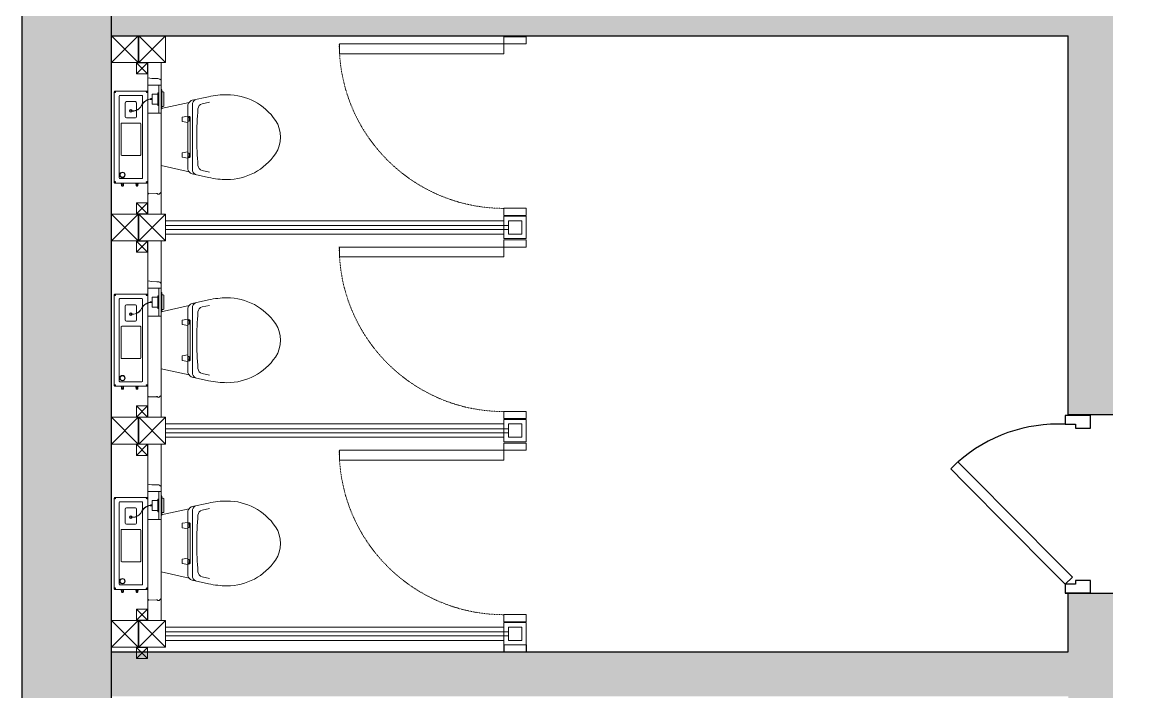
# Model space of a CAD drawing. Header units: millimetres. Extents: x 1 to 862718, y -200795 to 126771.
# Drawn here: x 600832 to 605796, y -98905 to -95906 of the extents above; entities that cross this region are included whole.
import ezdxf

# ---------------------------------------------------------------- set-up
doc = ezdxf.new("R2010")
doc.units = ezdxf.units.MM
doc.header["$MEASUREMENT"] = 0
doc.linetypes.add('21-200$0$HiddenS', pattern=[1.25, 0.5, -0.75])
doc.layers.add('JA_Building Outline', color=7, linetype='Continuous', lineweight=5)

# ---------------------------------------------------------------- blocks, each defined once
blk = doc.blocks.new('door')
for p, q in [((156873.5, 58160.6), (156946.5, 58233)), ((156946.5, 58233), (156982.7, 58196.5)), ((156982.7, 58196.5), (156909.7, 58124.1)), ((156873.5, 58160.6), (156435.4, 57725.9)), ((156471.7, 57689.4), (156909.7, 58124.1)), ((156435.4, 57725.9), (156362.4, 57653.4)), ((156398.7, 57616.9), (156471.7, 57689.4)), ((156317.4, 57524.9), (156317.4, 57653.4)), ((156317.4, 57653.4), (156317.4, 57524.9)), ((156362.4, 57653.4), (156398.7, 57616.9)), ((157217.4, 57524.9), (157217.4, 57653.4)), ((157217.4, 57524.9), (157217.4, 57653.4))]:
    blk.add_line(p, q)
for points in [[(156362.4, 57653.4), (156317.4, 57653.4), (156317.4, 57524.9), (156381.7, 57524.9), (156381.7, 57589.2), (156381.7, 57602), (156362.4, 57602)], [(157172.4, 57653.4), (157172.4, 57602), (157153.1, 57602), (157153.1, 57589.2), (157153.1, 57524.9), (157217.4, 57524.9), (157217.4, 57653.4)]]:
    blk.add_lwpolyline(points, close=True)
blk.add_arc((156410.5, 57690.3), 762.8, 357.2313, 41.4937)

msp = doc.modelspace()

# ---------------------------------------------------------------- hatches: boundary and pattern name
at = {"true_color": 0x636466}
h = msp.add_hatch(color=251, dxfattribs=at)
h.dxf.hatch_style = 1
h.paths.add_polyline_path([(659632, -89478.6), (640395, -89481.3), (640395, -89881.3), (659232, -89878.6), (659232, -101885.5), (657723.5, -101885.5), (657723.5, -102285.5), (659632, -102285.5)])
h.paths.add_polyline_path([(659232, -93885.5), (647972.5, -93885.5), (647972.5, -94285.5), (659232, -94285.5)], flags=17)
h.paths.add_polyline_path([(653432, -89879.5), (653232, -89879.5), (653232, -92749.5), (653432, -92749.5)], flags=17)
h.paths.add_polyline_path([(653232, -92172), (652883.5, -92172), (652883.5, -92572), (653232, -92572)], flags=17)
h.paths.add_polyline_path([(653432, -93549.5), (653232, -93549.5), (653232, -93885.5), (653432, -93885.5)], flags=17)
h.paths.add_polyline_path([(602863.5, -89485.5), (600832, -89485.5), (600832, -102285.5), (605350.6, -102285.5), (613810.3, -110745.2), (617578.4, -107531.3), (617294.6, -107247.6), (613831.9, -110201.1), (605716.3, -102085.5), (609529, -102085.5), (609706.2, -102262.8), (609847.7, -102121.3), (609611.8, -101885.5), (605516.3, -101885.5), (605516.3, -101885.5), (601232, -101885.5), (601232, -89885.5), (602863.5, -89885.5)])
h.paths.add_polyline_path([(613419.4, -105693.1), (610484.1, -102757.7), (610342.6, -102899.2), (615889.5, -108446), (616042.2, -108315.8)], flags=17)
h.paths.add_polyline_path([(617309.4, -102364.9), (617167.5, -102223.1), (615888.2, -103317.9), (616029.9, -103459.6)], flags=17)
h.paths.add_polyline_path([(614670.1, -104623), (614528.6, -104481.6), (613278.1, -105551.8), (613419.4, -105693.1)], flags=17)
h.paths.add_polyline_path([(617795.7, -102285.5), (620051, -102285.5), (620051, -101885.5), (617395.7, -101885.5), (613232, -97721.8), (613232, -94285.5), (623347.4, -94285.5), (623347.4, -93885.5), (613232, -93885.5), (613232, -93775.5), (612832, -93775.5), (612832, -97887.5), (619937.7, -104993.2), (618656.4, -106086.1), (618940.1, -106369.8), (620526.7, -105016.5)])
h.paths.add_polyline_path([(646172.5, -93885.5), (645189, -93885.5), (629455.6, -93885.5), (625147.4, -93885.5), (625147.4, -94285.5), (646172.5, -94285.5)])
h.paths.add_polyline_path([(645432, -94285.5), (645232, -94285.5), (645232, -101885.5), (645432, -101885.5)], flags=17)
h.paths.add_polyline_path([(646940.5, -89880.4), (646740.5, -89880.4), (646740.5, -92172), (646940.5, -92172)], flags=16)
h.paths.add_polyline_path([(637433.6, -89881.7), (637233.6, -89881.8), (637233.6, -92572), (637433.6, -92572)])
h.paths.add_polyline_path([(637971, -92172), (637433.6, -92172), (637433.6, -92572), (637971, -92572)])
h.paths.add_polyline_path([(646923.5, -101885.5), (643851, -101885.5), (643851, -102285.5), (646923.5, -102285.5)], flags=0)
h.paths.add_polyline_path([(605716.3, -95504.5), (605516.3, -95504.5), (605516.3, -95767), (601232, -95767), (601232, -95967), (605516.3, -95967), (605516.3, -97663.5), (605716.3, -97663.5)], flags=17)
h.paths.add_polyline_path([(605716.3, -98463.5), (605516.3, -98463.5), (605516.3, -98726), (601232, -98726), (601232, -98926), (605516.3, -98926), (605516.3, -100823), (605716.3, -100823)], flags=17)
h.paths.add_polyline_path([(605716.3, -93008), (605516.3, -93008), (605516.3, -94704.5), (605716.3, -94704.5)], flags=17)
h.paths.add_polyline_path([(608829, -92808), (601232, -92808), (601232, -93008), (605516.3, -93008), (605716.3, -93008), (608829, -93008)], flags=17)
h.paths.add_polyline_path([(610344.5, -89885.5), (610144.5, -89885.5), (610144.5, -92808), (609729, -92808), (609729, -93008), (610344.5, -93008)], flags=17)
h.paths.add_polyline_path([(605716.3, -101623), (605516.3, -101623), (605516.3, -101885.5), (605716.3, -101885.5)], flags=17)
h.paths.add_polyline_path([(619882.6, -91489.1), (617220.9, -91489.1), (616793.5, -91489.1), (616793.6, -91888.5), (619882.6, -91888)], flags=17)
h.paths.add_polyline_path([(623538, -91487.5), (621009.9, -91487.9), (621009.9, -91489.1), (620782.6, -91489.1), (620782.6, -91887.9), (623538.1, -91887.5)], flags=17)
h.paths.add_polyline_path([(624969, -91487.3), (624438, -91487.3), (624438.1, -91887.3), (624969.1, -91887.3)], flags=17)
h.paths.add_polyline_path([(624864, -84900), (613232, -84901.8), (613232, -85101.8), (617020.9, -85101.8), (624864, -85100)], flags=17)
h.paths.add_polyline_path([(624864, -85100), (624665, -85100.1), (624665, -91487.3), (624865, -91487.3)], flags=17)
h.paths.add_polyline_path([(627066.5, -85099.7), (626865.5, -85099.7), (626866.5, -91487), (627066.5, -91486.9)], flags=17)
h.paths.add_polyline_path([(637232.8, -84898.1), (626865.5, -84899.7), (626865.5, -85099.7), (627066.5, -85099.7), (637232.8, -85098.1)], flags=17)
h.paths.add_polyline_path([(630722.1, -85099.1), (630523, -85099.1), (630523, -91486.4), (630723, -91486.4)], flags=17)
h.paths.add_polyline_path([(634073, -85098.6), (633873, -85098.6), (633874, -91485.9), (634074, -91485.8)], flags=17)
h.paths.add_polyline_path([(635938.5, -87273), (634073.3, -87273.3), (634073.4, -87473.4), (635938.6, -87473.1)], flags=17)
h.paths.add_polyline_path([(637233.2, -87272.8), (636838.5, -87272.9), (636838.6, -87472.9), (637233.2, -87472.9)], flags=17)
h.paths.add_polyline_path([(637233.6, -91485.3), (636839.1, -91485.4), (636839.2, -91885.4), (637233.6, -91885.3)], flags=17)
h.paths.add_polyline_path([(635939.1, -91485.5), (633546.5, -91485.9), (633546.5, -91885.9), (635939.2, -91885.5)], flags=17)
h.paths.add_polyline_path([(632646.5, -91486.1), (630202.5, -91486.4), (630202.6, -91886.4), (632646.5, -91886.1)], flags=17)
h.paths.add_polyline_path([(629302.5, -91486.6), (626769, -91487), (626769.1, -91887), (629302.6, -91886.6)], flags=17)
h.paths.add_polyline_path([(617220.9, -88085.6), (619882, -88085.6), (619882, -87885.6), (617220.9, -87885.6), (617220.9, -85101.8), (617020.9, -85101.8), (617020.9, -87885.6), (617020.9, -88085.6), (617020.9, -91488.5), (617220.9, -91488.5)], flags=17)
h.paths.add_polyline_path([(621209.9, -85100.9), (621009.9, -85100.9), (621009.9, -87885.6), (620782, -87885.6), (620782, -88085.6), (621009.9, -88085.6), (621009.9, -91487.9), (621209.9, -91487.8)], flags=17)
h.paths.add_polyline_path([(617020.9, -87885.6), (616792.9, -87885.6), (616793, -88085.6), (617020.9, -88085.6)], flags=17)
h.paths.add_polyline_path([(615892.9, -87885.6), (613231.9, -87885.6), (613231.9, -88085.6), (615893, -88085.6)], flags=17)
h.paths.add_polyline_path([(617066, -83254.3), (613232, -83254.8), (613232, -83454.8), (617066, -83454.2)], flags=17)
h.paths.add_polyline_path([(622153, -83253.6), (617966, -83254.2), (617966, -83454.1), (622153, -83453.4)], flags=17)
h.paths.add_polyline_path([(618550.8, -79885.5), (618350.8, -79885.5), (618351.2, -83254.1), (618551.2, -83254.1)], flags=17)
h.paths.add_polyline_path([(624087, -83253.3), (623053, -83253.4), (623053, -83453.3), (624087, -83453.1)], flags=17)
h.paths.add_polyline_path([(623669.5, -79885.5), (623469.5, -79885.5), (623470, -83253.4), (623670, -83253.3)], flags=17)
h.paths.add_polyline_path([(634870.6, -83251.8), (624987, -83253.2), (624987, -83453), (634870.6, -83451.4)], flags=17)
h.paths.add_polyline_path([(637232.5, -83251.4), (636670.6, -83251.5), (636670.6, -83451.2), (637232.6, -83451.1)], flags=17)
h.paths.add_polyline_path([(629706.4, -82871.4), (629506.4, -82871.4), (629506.5, -83252.5), (629706.5, -83252.5)], flags=17)
h.paths.add_polyline_path([(629706, -79885.5), (629506, -79885.5), (629506.3, -81971.4), (629706.3, -81971.4)], flags=17)
h.paths.add_polyline_path([(621234, -98387.7), (621914, -98387.7), (621914, -97505.9), (621234, -97505.9)], flags=25)
h.paths.add_polyline_path([(624268.5, -93394.7), (624748.5, -93394.7), (624748.5, -92512.9), (624268.5, -92512.9)], flags=9)
h.paths.add_polyline_path([(609160.2, -97668.2), (609640.2, -97668.2), (609640.2, -96786.4), (609160.2, -96786.4)], flags=25)
h.paths.add_polyline_path([(605342.5, -91706.2), (605822.5, -91706.2), (605822.5, -90824.4), (605342.5, -90824.4)], flags=25)
h.paths.add_polyline_path([(603035, -94706.7), (603515, -94706.7), (603515, -93824.9), (603035, -93824.9)], flags=25)
h.paths.add_polyline_path([(603015.5, -100768.2), (603495.5, -100768.2), (603495.5, -99886.4), (603015.5, -99886.4)], flags=24)
h.paths.add_polyline_path([(602964, -97811.7), (603484, -97811.7), (603484, -96929.9), (602964, -96929.9)], flags=25)
h.paths.add_polyline_path([(616456, -105868.7), (616856, -105868.7), (616856, -104986.9), (616456, -104986.9)], flags=25)
h.paths.add_polyline_path([(611232.5, -106487.7), (611712.5, -106487.7), (611712.5, -105605.9), (611232.5, -105605.9)], flags=24)
h.paths.add_polyline_path([(636670, -79485.5), (636670.1, -79885.5), (637232, -79885.5), (637233.6, -89881.8), (637433.6, -89881.7), (638137.8, -89881.6), (638137.8, -89481.6), (637633.5, -89481.7), (637631.9, -79485.5)])
h.paths.add_polyline_path([(634870.1, -79885.5), (634870, -79485.5), (612832.1, -79485.5), (612830.7, -89485.5), (607068, -89485.5), (607068, -89885.5), (612832, -89885.5), (612832, -91975.5), (613232, -91975.5), (613232, -91889.1), (615893.6, -91888.7), (615893.5, -91489.1), (613231.9, -91489.1), (613231.9, -88085.6), (613232, -79885.5)])
h.paths.add_polyline_path([(644027.5, -92172), (644027.5, -92572), (651983.5, -92572), (651983.5, -92172)])
h.paths.add_polyline_path([(643127.5, -92572), (643127.5, -92172), (638871, -92172), (638871, -92572)])

# ---------------------------------------------------------------- linework, layer by layer
at = {"color": 18, "true_color": 0x000000}
for p, q in [((601232, -95967), (605516.3, -95967)), ((605516.3, -97663.5), (605516.3, -95967)), ((605516.3, -97663.5), (605716.3, -97663.5)), ((605516.3, -98726), (605516.3, -98463.5)), ((605516.3, -98463.5), (605716.3, -98463.5)), ((601232, -98726), (605516.3, -98726)), ((602989, -98695.1), (602989, -98726)), ((603089, -98695.1), (603089, -98726))]:
    msp.add_line(p, q, dxfattribs=at)
for points in [[(617578.4, -107531.3), (613810.3, -110745.2), (605350.6, -102285.5), (600832, -102285.5), (600832, -89485.5), (612830.7, -89485.5), (612832.1, -79485.5), (634870, -79485.5)], [(605516.3, -101885.5), (601232, -101885.5), (601232, -89885.5), (612832, -89885.5)]]:
    msp.add_lwpolyline(points, dxfattribs=at)
at = {"layer": 'JA_Building Outline', "color": 9, "lineweight": 20}
for p, q in [((601232, -95967), (601352, -96087)), ((601232, -96087), (601352, -95967)), ((601232, -96087), (601232, -95967)), ((601232, -95967), (601352, -95967)), ((601352, -95967), (601352, -96087)), ((601474, -95967), (601354, -96087)), ((601474, -96087), (601354, -95967)), ((601354, -96087), (601354, -95967)), ((601354, -95967), (601474, -95967)), ((601394, -95967), (601394, -95965.1)), ((601454, -95967, 0), (601454, -95965.1, 0)), ((601474, -95967), (601474, -96087)), ((601352, -96087), (601232, -96087)), ((601343.2, -96137.8), (601393.2, -96087.8)), ((601393.2, -96137.8), (601343.2, -96087.8)), ((601343.2, -96137.8), (601343.2, -96087.8)), ((601343.2, -96087.8), (601393.2, -96087.8)), ((601474, -96087), (601354, -96087)), ((601393.2, -96087.8), (601393.2, -96137.8)), ((601394, -96765.5), (601394, -96087)), ((601454, -96765.5, 0), (601454, -96087, 0)), ((601393.2, -96137.8), (601343.2, -96137.8)), ((601394, -96154.7), (601394, -96667.7)), ((601411.9, -96157.4), (601394, -96154.7)), ((601434.6, -96158.2, 0), (601411.9, -96157.4)), ((601439, -96158.3, 0), (601434.6, -96158.2, 0)), ((601443.7, -96158.8, 0), (601439, -96158.3, 0)), ((601448.7, -96160.9, 0), (601443.7, -96158.8, 0)), ((601454, -96165.8, 0), (601448.7, -96160.9, 0)), ((601454, -96165.8, 0), (601454, -96667.2, 0)), ((601457, -96208.2, 0), (601457, -96292.2, 0)), ((601464, -96217.7, 0), (601457, -96217.7, 0)), ((601467, -96220.7, 0), (601467, -96279.7, 0)), ((601666.7, -96239.5, 0), (601593.6, -96255.7, 0)), ((601579.1, -96265, 0), (601454, -96292.7, 0)), ((601454, -96570.8, 0), (601454, -96270.2, 0)), ((601454, -96548.3, 0), (601454, -96292.7, 0)), ((601464, -96282.7, 0), (601457, -96282.7, 0)), ((601574, -96323.5, 0), (601574, -96280.2, 0)), ((601594, -96565.3, 0), (601594, -96275.7, 0)), ((601638.6, -96271.4, 0), (601671.4, -96264.1, 0)), ((601549, -96330.5, 0), (601574, -96326.1, 0)), ((601549, -96350.5, 0), (601549, -96330.5, 0)), ((601574, -96354.9, 0), (601549, -96350.5, 0)), ((601574, -96517.5, 0), (601574, -96323.5, 0)), ((601574, -96332.5, 0), (601580, -96332.5, 0)), ((601580, -96348.5, 0), (601574, -96348.5, 0)), ((601580, -96332.5, 0), (601580, -96348.5, 0)), ((601584, -96507.5, 0), (601584, -96333.5, 0)), ((601574, -96486.1, 0), (601549, -96490.5, 0)), ((601549, -96490.5, 0), (601549, -96510.5, 0)), ((601580, -96492.5, 0), (601574, -96492.5, 0)), ((601580, -96508.5, 0), (601580, -96492.5, 0)), ((601454, -96548.3, 0), (601579.1, -96576.1, 0)), ((601549, -96510.5, 0), (601574, -96514.9, 0)), ((601574, -96508.5, 0), (601580, -96508.5, 0)), ((601574, -96560.9, 0), (601574, -96517.5, 0)), ((601593.6, -96585.3, 0), (601666.7, -96601.5, 0)), ((601671.4, -96576.9, 0), (601638.6, -96569.7, 0)), ((601274.5, -96626.7), (601281, -96626.7)), ((601276.5, -96631.7), (601278.5, -96631.7)), ((601277, -96639.2), (601278.5, -96639.2)), ((601279, -96634.7), (601283, -96634.7)), ((601279, -96639.7), (601283, -96639.7)), ((601287.5, -96626.7), (601281, -96626.7)), ((601285.5, -96631.7), (601283.5, -96631.7)), ((601285, -96639.2), (601283.5, -96639.2)), ((601339.5, -96626.7), (601346, -96626.7)), ((601341.5, -96631.7), (601343.5, -96631.7)), ((601342, -96639.2), (601343.5, -96639.2)), ((601344, -96634.7), (601348, -96634.7)), ((601344, -96639.7), (601348, -96639.7)), ((601352.5, -96626.7), (601346, -96626.7)), ((601350.5, -96631.7), (601348.5, -96631.7)), ((601350, -96639.2), (601348.5, -96639.2)), ((601395.9, -96671.8), (601394, -96667.7)), ((601397.7, -96673.6), (601395.9, -96671.8)), ((601399.4, -96674), (601397.7, -96673.6)), ((601433, -96673.6, 0), (601399.4, -96674)), ((601434.6, -96673, 0), (601433, -96673.6, 0)), ((601436.2, -96673, 0), (601434.6, -96673, 0)), ((601437.9, -96674.1, 0), (601436.2, -96673, 0)), ((601439.8, -96675.5, 0), (601437.9, -96674.1, 0)), ((601442.2, -96676.4, 0), (601439.8, -96675.5, 0)), ((601445.2, -96675.9, 0), (601442.2, -96676.4, 0)), ((601449.1, -96673.1, 0), (601445.2, -96675.9, 0)), ((601454, -96667.2, 0), (601449.1, -96673.1, 0)), ((601343.2, -96764.7), (601393.2, -96714.7)), ((601393.2, -96764.7), (601343.2, -96714.7)), ((601343.2, -96764.7), (601343.2, -96714.7)), ((601343.2, -96714.7), (601393.2, -96714.7)), ((601393.2, -96714.7), (601393.2, -96764.7)), ((601232, -96765.6), (601352, -96885.6)), ((601232, -96885.6), (601352, -96765.6)), ((601232, -96885.6), (601232, -96765.6)), ((601232, -96765.6), (601352, -96765.6)), ((601393.2, -96764.7), (601343.2, -96764.7)), ((601352, -96765.6), (601352, -96885.6)), ((601474, -96765.6), (601354, -96885.6)), ((601474, -96885.6), (601354, -96765.6)), ((601354, -96885.6), (601354, -96765.6)), ((601354, -96765.6), (601474, -96765.6)), ((601474, -96765.6), (601474, -96885.6)), ((601352, -96885.6), (601232, -96885.6)), ((601343.2, -96936.5), (601393.2, -96886.5)), ((601393.2, -96936.5), (601343.2, -96886.5)), ((601343.2, -96936.5), (601343.2, -96886.5)), ((601343.2, -96886.5), (601393.2, -96886.5)), ((601474, -96885.6), (601354, -96885.6)), ((601393.2, -96886.5), (601393.2, -96936.5)), ((601394, -97675.5), (601394, -96885.5)), ((601454, -97675.5, 0), (601454, -96885.5, 0)), ((601393.2, -96936.5), (601343.2, -96936.5)), ((601394, -97064.7), (601394, -97577.7)), ((601411.9, -97067.4), (601394, -97064.7)), ((601434.6, -97068.2, 0), (601411.9, -97067.4)), ((601439, -97068.3, 0), (601434.6, -97068.2, 0)), ((601443.7, -97068.8, 0), (601439, -97068.3, 0)), ((601448.7, -97070.9, 0), (601443.7, -97068.8, 0)), ((601454, -97075.8, 0), (601448.7, -97070.9, 0)), ((601454, -97075.8, 0), (601454, -97577.2, 0)), ((601457, -97118.2, 0), (601457, -97202.2, 0)), ((601464, -97127.7, 0), (601457, -97127.7, 0)), ((601467, -97130.7, 0), (601467, -97189.7, 0)), ((601666.7, -97149.5, 0), (601593.6, -97165.7, 0)), ((601579.1, -97175, 0), (601454, -97202.7, 0)), ((601454, -97480.8, 0), (601454, -97180.2, 0)), ((601464, -97192.7, 0), (601457, -97192.7, 0)), ((601574, -97233.5, 0), (601574, -97190.2, 0)), ((601594, -97475.3, 0), (601594, -97185.7, 0)), ((601638.6, -97181.4, 0), (601671.4, -97174.1, 0)), ((601454, -97458.3, 0), (601454, -97202.7, 0)), ((601549, -97240.5, 0), (601574, -97236.1, 0)), ((601549, -97260.5, 0), (601549, -97240.5, 0)), ((601574, -97427.5, 0), (601574, -97233.5, 0)), ((601574, -97242.5, 0), (601580, -97242.5, 0)), ((601580, -97242.5, 0), (601580, -97258.5, 0)), ((601584, -97417.5, 0), (601584, -97243.5, 0)), ((601574, -97264.9, 0), (601549, -97260.5, 0)), ((601580, -97258.5, 0), (601574, -97258.5, 0)), ((601574, -97396.1, 0), (601549, -97400.5, 0)), ((601549, -97400.5, 0), (601549, -97420.5, 0)), ((601549, -97420.5, 0), (601574, -97424.9, 0)), ((601580, -97402.5, 0), (601574, -97402.5, 0)), ((601574, -97418.5, 0), (601580, -97418.5, 0)), ((601574, -97470.9, 0), (601574, -97427.5, 0)), ((601580, -97418.5, 0), (601580, -97402.5, 0)), ((601454, -97458.3, 0), (601579.1, -97486.1, 0)), ((601593.6, -97495.3, 0), (601666.7, -97511.5, 0)), ((601671.4, -97486.9, 0), (601638.6, -97479.7, 0)), ((601274.5, -97536.7), (601281, -97536.7)), ((601276.5, -97541.7), (601278.5, -97541.7)), ((601279, -97544.7), (601283, -97544.7)), ((601287.5, -97536.7), (601281, -97536.7)), ((601285.5, -97541.7), (601283.5, -97541.7)), ((601339.5, -97536.7), (601346, -97536.7)), ((601341.5, -97541.7), (601343.5, -97541.7)), ((601344, -97544.7), (601348, -97544.7)), ((601352.5, -97536.7), (601346, -97536.7)), ((601350.5, -97541.7), (601348.5, -97541.7)), ((601277, -97549.2), (601278.5, -97549.2)), ((601279, -97549.7), (601283, -97549.7)), ((601285, -97549.2), (601283.5, -97549.2)), ((601342, -97549.2), (601343.5, -97549.2)), ((601344, -97549.7), (601348, -97549.7)), ((601350, -97549.2), (601348.5, -97549.2)), ((601395.9, -97581.8), (601394, -97577.7)), ((601397.7, -97583.6), (601395.9, -97581.8)), ((601399.4, -97584), (601397.7, -97583.6)), ((601433, -97583.6, 0), (601399.4, -97584)), ((601434.6, -97583, 0), (601433, -97583.6, 0)), ((601436.2, -97583, 0), (601434.6, -97583, 0)), ((601437.9, -97584.1, 0), (601436.2, -97583, 0)), ((601439.8, -97585.5, 0), (601437.9, -97584.1, 0)), ((601442.2, -97586.4, 0), (601439.8, -97585.5, 0)), ((601445.2, -97585.9, 0), (601442.2, -97586.4, 0)), ((601449.1, -97583.1, 0), (601445.2, -97585.9, 0)), ((601454, -97577.2, 0), (601449.1, -97583.1, 0)), ((601343.2, -97674.7), (601393.2, -97624.7)), ((601393.2, -97674.7), (601343.2, -97624.7)), ((601343.2, -97674.7), (601343.2, -97624.7)), ((601343.2, -97624.7), (601393.2, -97624.7)), ((601393.2, -97624.7), (601393.2, -97674.7)), ((601232, -97675.6), (601352, -97795.6)), ((601232, -97795.6), (601352, -97675.6)), ((601232, -97795.6), (601232, -97675.6)), ((601232, -97675.6), (601352, -97675.6)), ((601393.2, -97674.7), (601343.2, -97674.7)), ((601352, -97675.6), (601352, -97795.6)), ((601474, -97675.6), (601354, -97795.6)), ((601474, -97795.6), (601354, -97675.6)), ((601354, -97795.6), (601354, -97675.6)), ((601354, -97675.6), (601474, -97675.6)), ((601474, -97675.6), (601474, -97795.6)), ((601352, -97795.6), (601232, -97795.6)), ((601474, -97795.6), (601354, -97795.6)), ((601394, -98585.5), (601394, -97795.5)), ((601454, -98585.5, 0), (601454, -97795.5, 0)), ((601343.2, -97846.5), (601393.2, -97796.5)), ((601393.2, -97846.5), (601343.2, -97796.5)), ((601343.2, -97846.5), (601343.2, -97796.5)), ((601343.2, -97796.5), (601393.2, -97796.5)), ((601393.2, -97796.5), (601393.2, -97846.5)), ((601393.2, -97846.5), (601343.2, -97846.5)), ((601394, -97974.7), (601394, -98487.7)), ((601411.9, -97977.4), (601394, -97974.7)), ((601434.6, -97978.2, 0), (601411.9, -97977.4)), ((601439, -97978.3, 0), (601434.6, -97978.2, 0)), ((601443.7, -97978.8, 0), (601439, -97978.3, 0)), ((601448.7, -97980.9, 0), (601443.7, -97978.8, 0)), ((601454, -97985.8, 0), (601448.7, -97980.9, 0)), ((601454, -97985.8, 0), (601454, -98487.2, 0)), ((601457, -98028.2, 0), (601457, -98112.2, 0)), ((601464, -98037.7, 0), (601457, -98037.7, 0)), ((601467, -98040.7, 0), (601467, -98099.7, 0)), ((601579.1, -98085, 0), (601454, -98112.7, 0)), ((601454, -98390.8, 0), (601454, -98090.2, 0)), ((601666.7, -98059.5, 0), (601593.6, -98075.7, 0)), ((601638.6, -98091.4, 0), (601671.4, -98084.1, 0)), ((601454, -98368.3, 0), (601454, -98112.7, 0)), ((601464, -98102.7, 0), (601457, -98102.7, 0)), ((601574, -98143.5, 0), (601574, -98100.2, 0)), ((601594, -98385.3, 0), (601594, -98095.7, 0)), ((601549, -98150.5, 0), (601574, -98146.1, 0)), ((601549, -98170.5, 0), (601549, -98150.5, 0)), ((601574, -98174.9, 0), (601549, -98170.5, 0)), ((601574, -98337.5, 0), (601574, -98143.5, 0)), ((601574, -98152.5, 0), (601580, -98152.5, 0)), ((601580, -98168.5, 0), (601574, -98168.5, 0)), ((601580, -98152.5, 0), (601580, -98168.5, 0)), ((601584, -98327.5, 0), (601584, -98153.5, 0)), ((601574, -98306.1, 0), (601549, -98310.5, 0)), ((601549, -98310.5, 0), (601549, -98330.5, 0)), ((601549, -98330.5, 0), (601574, -98334.9, 0)), ((601580, -98312.5, 0), (601574, -98312.5, 0)), ((601574, -98328.5, 0), (601580, -98328.5, 0)), ((601574, -98380.9, 0), (601574, -98337.5, 0)), ((601580, -98328.5, 0), (601580, -98312.5, 0)), ((601454, -98368.3, 0), (601579.1, -98396.1, 0)), ((601671.4, -98396.9, 0), (601638.6, -98389.7, 0)), ((601593.6, -98405.3, 0), (601666.7, -98421.5, 0)), ((601274.5, -98446.7), (601281, -98446.7)), ((601276.5, -98451.7), (601278.5, -98451.7)), ((601277, -98459.2), (601278.5, -98459.2)), ((601279, -98454.7), (601283, -98454.7)), ((601279, -98459.7), (601283, -98459.7)), ((601287.5, -98446.7), (601281, -98446.7)), ((601285.5, -98451.7), (601283.5, -98451.7)), ((601285, -98459.2), (601283.5, -98459.2)), ((601339.5, -98446.7), (601346, -98446.7)), ((601341.5, -98451.7), (601343.5, -98451.7)), ((601342, -98459.2), (601343.5, -98459.2)), ((601344, -98454.7), (601348, -98454.7)), ((601344, -98459.7), (601348, -98459.7)), ((601352.5, -98446.7), (601346, -98446.7)), ((601350.5, -98451.7), (601348.5, -98451.7)), ((601350, -98459.2), (601348.5, -98459.2)), ((601395.9, -98491.8), (601394, -98487.7)), ((601454, -98487.2, 0), (601449.1, -98493.1, 0)), ((601343.2, -98584.7), (601393.2, -98534.7)), ((601393.2, -98584.7), (601343.2, -98534.7)), ((601343.2, -98584.7), (601343.2, -98534.7)), ((601343.2, -98534.7), (601393.2, -98534.7)), ((601393.2, -98534.7), (601393.2, -98584.7)), ((601397.7, -98493.6), (601395.9, -98491.8)), ((601399.4, -98494), (601397.7, -98493.6)), ((601433, -98493.6, 0), (601399.4, -98494)), ((601434.6, -98493, 0), (601433, -98493.6, 0)), ((601436.2, -98493, 0), (601434.6, -98493, 0)), ((601437.9, -98494.1, 0), (601436.2, -98493, 0)), ((601439.8, -98495.5, 0), (601437.9, -98494.1, 0)), ((601442.2, -98496.4, 0), (601439.8, -98495.5, 0)), ((601445.2, -98495.9, 0), (601442.2, -98496.4, 0)), ((601449.1, -98493.1, 0), (601445.2, -98495.9, 0)), ((601232, -98585.6), (601352, -98705.6)), ((601232, -98705.6), (601352, -98585.6)), ((601232, -98705.6), (601232, -98585.6)), ((601232, -98585.6), (601352, -98585.6)), ((601393.2, -98584.7), (601343.2, -98584.7)), ((601352, -98585.6), (601352, -98705.6)), ((601474, -98585.6), (601354, -98705.6)), ((601474, -98705.6), (601354, -98585.6)), ((601354, -98705.6), (601354, -98585.6)), ((601354, -98585.6), (601474, -98585.6)), ((601474, -98585.6), (601474, -98705.6)), ((601352, -98705.6), (601232, -98705.6)), ((601343.2, -98756.5), (601393.2, -98706.5)), ((601393.2, -98756.5), (601343.2, -98706.5)), ((601343.2, -98756.5), (601343.2, -98706.5)), ((601343.2, -98706.5), (601393.2, -98706.5)), ((601474, -98705.6), (601354, -98705.6)), ((601393.2, -98706.5), (601393.2, -98756.5)), ((601394, -98705.6), (601394, -98705.5)), ((601454, -98705.6, 0), (601454, -98705.5, 0)), ((601393.2, -98756.5), (601343.2, -98756.5))]:
    msp.add_line(p, q, dxfattribs=at)
at = {"layer": 'JA_Building Outline', "lineweight": 0}
for p, q in [((602989, -96003.1), (602989, -95971.1)), ((602989, -95971.1), (603089, -95971.1)), ((603089, -96003.1), (602989, -96003.1)), ((603089, -95971.1), (603089, -96003.1)), ((602989, -96771.1), (602989, -96739.1)), ((602989, -96739.1), (603089, -96739.1)), ((603089, -96739.1), (603089, -96771.1)), ((603089, -96771.1), (602989, -96771.1)), ((602989, -96913.1), (602989, -96881.1)), ((602989, -96881.1), (603089, -96881.1)), ((603089, -96881.1), (603089, -96913.1)), ((603089, -96913.1), (602989, -96913.1)), ((602989, -97681.1), (602989, -97649.1)), ((602989, -97649.1), (603089, -97649.1)), ((603089, -97681.1), (602989, -97681.1)), ((603089, -97649.1), (603089, -97681.1)), ((602989, -97823.1), (602989, -97791.1)), ((602989, -97791.1), (603089, -97791.1)), ((603089, -97791.1), (603089, -97823.1)), ((603089, -97823.1), (602989, -97823.1)), ((602989, -98591.1), (602989, -98559.1)), ((602989, -98559.1), (603089, -98559.1)), ((603089, -98559.1), (603089, -98591.1)), ((603089, -98591.1), (602989, -98591.1))]:
    msp.add_line(p, q, dxfattribs=at)
at = {"layer": 'JA_Building Outline', "lineweight": 5}
for p, q in [((602989, -96003.1), (603089, -96003.1)), ((602989, -96739.1), (603089, -96739.1)), ((602989, -96795.1), (601474, -96795.1)), ((602989, -96875.1), (602989, -96775.1)), ((602989, -96775.1), (603089, -96775.1)), ((603009, -96855.1), (603009, -96795.1)), ((603009, -96795.1), (603069, -96795.1)), ((603069, -96795.1), (603069, -96855.1)), ((603089, -96775.1), (603089, -96875.1)), ((601474, -96834.6), (601474, -96816.6)), ((601474, -96816.6), (603009, -96816.6)), ((603009, -96834.6), (601474, -96834.6)), ((603009, -96816.6), (603009, -96834.6)), ((602989, -96855.1), (601474, -96855.1)), ((603089, -96875.1), (602989, -96875.1)), ((603069, -96855.1), (603009, -96855.1)), ((602989, -96913.1), (603089, -96913.1)), ((602989, -97649.1), (603089, -97649.1)), ((602989, -97785.1), (602989, -97685.1)), ((602989, -97685.1), (603089, -97685.1)), ((603089, -97685.1), (603089, -97785.1)), ((602989, -97705.1), (601474, -97705.1)), ((601474, -97744.6), (601474, -97726.6)), ((601474, -97726.6), (603009, -97726.6)), ((603009, -97744.6), (601474, -97744.6)), ((603009, -97765.1), (603009, -97705.1)), ((603009, -97705.1), (603069, -97705.1)), ((603009, -97726.6), (603009, -97744.6)), ((603069, -97705.1), (603069, -97765.1)), ((602989, -97765.1), (601474, -97765.1)), ((603089, -97785.1), (602989, -97785.1)), ((603069, -97765.1), (603009, -97765.1)), ((602989, -97823.1), (603089, -97823.1)), ((602989, -98559.1), (603089, -98559.1)), ((602989, -98615.1), (601474, -98615.1)), ((601474, -98654.6), (601474, -98636.6)), ((601474, -98636.6), (603009, -98636.6)), ((602989, -98695.1), (602989, -98595.1)), ((602989, -98595.1), (603089, -98595.1)), ((603009, -98675.1), (603009, -98615.1)), ((603009, -98615.1), (603069, -98615.1)), ((603009, -98636.6), (603009, -98654.6)), ((603069, -98615.1), (603069, -98675.1)), ((603089, -98595.1), (603089, -98695.1)), ((603009, -98654.6), (601474, -98654.6)), ((602989, -98675.1), (601474, -98675.1)), ((603069, -98675.1), (603009, -98675.1)), ((603089, -98695.1), (602989, -98695.1))]:
    msp.add_line(p, q, dxfattribs=at)
at = {"layer": 'JA_Building Outline', "color": 9, "lineweight": 20, "ltscale": 2}
for p, q in [((601394, -96187.2), (601454, -96187.2)), ((601405.6, -96248.7, 0), (601405.6, -96251.6, 0)), ((601394, -96313.2), (601454, -96313.2)), ((601274.5, -96626.7), (601274.5, -96626.2)), ((601274.5, -96626.7), (601276.5, -96631.7)), ((601277, -96639.2), (601277, -96631.7)), ((601278.5, -96639.2), (601278.5, -96627.7)), ((601283.5, -96639.2), (601283.5, -96627.7)), ((601283.5, -96639.2), (601283.5, -96635.2)), ((601285, -96639.2), (601285, -96631.7)), ((601287.5, -96626.7), (601285.5, -96631.7)), ((601287.5, -96626.7), (601287.5, -96626.2)), ((601339.5, -96626.7), (601339.5, -96626.2)), ((601339.5, -96626.7), (601341.5, -96631.7)), ((601342, -96639.2), (601342, -96631.7)), ((601343.5, -96639.2), (601343.5, -96627.7)), ((601348.5, -96639.2), (601348.5, -96627.7)), ((601348.5, -96639.2), (601348.5, -96635.2)), ((601350, -96639.2), (601350, -96631.7)), ((601352.5, -96626.7), (601350.5, -96631.7)), ((601352.5, -96626.7), (601352.5, -96626.2)), ((601394, -97097.2), (601454, -97097.2)), ((601405.6, -97158.7, 0), (601405.6, -97161.6, 0)), ((601394, -97223.2), (601454, -97223.2)), ((601274.5, -97536.7), (601274.5, -97536.2)), ((601274.5, -97536.7), (601276.5, -97541.7)), ((601277, -97549.2), (601277, -97541.7)), ((601278.5, -97549.2), (601278.5, -97537.7)), ((601283.5, -97549.2), (601283.5, -97537.7)), ((601283.5, -97549.2), (601283.5, -97545.2)), ((601285, -97549.2), (601285, -97541.7)), ((601287.5, -97536.7), (601285.5, -97541.7)), ((601287.5, -97536.7), (601287.5, -97536.2)), ((601339.5, -97536.7), (601339.5, -97536.2)), ((601339.5, -97536.7), (601341.5, -97541.7)), ((601342, -97549.2), (601342, -97541.7)), ((601343.5, -97549.2), (601343.5, -97537.7)), ((601348.5, -97549.2), (601348.5, -97537.7)), ((601348.5, -97549.2), (601348.5, -97545.2)), ((601350, -97549.2), (601350, -97541.7)), ((601352.5, -97536.7), (601350.5, -97541.7)), ((601352.5, -97536.7), (601352.5, -97536.2)), ((601394, -98007.2), (601454, -98007.2)), ((601405.6, -98068.7, 0), (601405.6, -98071.6, 0)), ((601394, -98133.2), (601454, -98133.2)), ((601274.5, -98446.7), (601274.5, -98446.2)), ((601274.5, -98446.7), (601276.5, -98451.7)), ((601277, -98459.2), (601277, -98451.7)), ((601278.5, -98459.2), (601278.5, -98447.7)), ((601283.5, -98459.2), (601283.5, -98447.7)), ((601283.5, -98459.2), (601283.5, -98455.2)), ((601285, -98459.2), (601285, -98451.7)), ((601287.5, -98446.7), (601285.5, -98451.7)), ((601287.5, -98446.7), (601287.5, -98446.2)), ((601339.5, -98446.7), (601339.5, -98446.2)), ((601339.5, -98446.7), (601341.5, -98451.7)), ((601342, -98459.2), (601342, -98451.7)), ((601343.5, -98459.2), (601343.5, -98447.7)), ((601348.5, -98459.2), (601348.5, -98447.7)), ((601348.5, -98459.2), (601348.5, -98455.2)), ((601350, -98459.2), (601350, -98451.7)), ((601352.5, -98446.7), (601350.5, -98451.7)), ((601352.5, -98446.7), (601352.5, -98446.2))]:
    msp.add_line(p, q, dxfattribs=at)
at = {"layer": 'JA_Building Outline', "color": 9, "linetype": 'Continuous', "lineweight": 20}
for p, q in [((601444, -96188, 0), (601454, -96187.7, 0)), ((601444, -96188, 0), (601444, -96250.2, 0)), ((601244, -96379.7), (601244, -96217.2)), ((601247, -96214.2), (601391, -96214.2)), ((601266.7, -96236.9), (601266.7, -96307.7)), ((601368.3, -96233.9), (601269.7, -96233.9)), ((601371.3, -96236.9), (601371.3, -96307.7)), ((601394, -96460.7), (601394, -96217.2)), ((601405.6, -96248.7, 0), (601407.9, -96248.3, 0)), ((601405.6, -96251.6, 0), (601407.9, -96252, 0)), ((601407.9, -96248.3, 0), (601412.4, -96248.3, 0)), ((601407.9, -96252, 0), (601412.4, -96252, 0)), ((601412.4, -96248.2, 0), (601413.3, -96247.8, 0)), ((601412.4, -96248.3, 0), (601412.4, -96248.2, 0)), ((601412.4, -96252, 0), (601412.4, -96252.1, 0)), ((601412.4, -96252.1, 0), (601413.3, -96252.5, 0)), ((601413.3, -96247.8, 0), (601414.3, -96247.8, 0)), ((601413.3, -96252.5, 0), (601414.3, -96252.5, 0)), ((601414.3, -96227.7, 0), (601439, -96227.7, 0)), ((601414.3, -96227.7, 0), (601414.3, -96250.2, 0)), ((601414.3, -96272.6, 0), (601414.3, -96250.2, 0)), ((601439, -96250.2, 0), (601439, -96227.7, 0)), ((601439, -96272.6, 0), (601439, -96250.2, 0)), ((601439.5, -96223.7, 0), (601439.5, -96237.2, 0)), ((601439.5, -96250.2, 0), (601439.5, -96235.2, 0)), ((601439.5, -96250.2, 0), (601439.5, -96265.1, 0)), ((601444, -96221.7, 0), (601441.5, -96221.7, 0)), ((601444, -96250.2, 0), (601444, -96312.3, 0)), ((601293.5, -96267.2), (601293.5, -96307.7)), ((601299, -96261.7), (601339, -96261.7)), ((601344.5, -96267.2), (601344.5, -96307.7)), ((601414.3, -96272.6, 0), (601439, -96272.6, 0)), ((601439.5, -96276.7, 0), (601439.5, -96263.2, 0)), ((601444, -96278.7, 0), (601441.5, -96278.7, 0)), ((601266.7, -96307.7), (601266.7, -96460.7)), ((601293.5, -96307.7), (601293.5, -96329.2)), ((601299, -96334.7), (601339, -96334.7)), ((601344.5, -96307.7), (601344.5, -96329.2)), ((601371.3, -96307.7), (601371.3, -96360.7)), ((601444, -96312.3, 0), (601454, -96312.7, 0)), ((601244, -96623.2), (601244, -96379.7)), ((601274.6, -96360.8), (601274.6, -96499.5)), ((601360.4, -96357.8), (601277.6, -96357.8)), ((601363.4, -96360.8), (601363.4, -96499.5)), ((601371.3, -96360.7), (601371.3, -96379.7)), ((601371.3, -96379.7), (601371.3, -96556.7)), ((601266.7, -96460.7), (601266.7, -96479.7)), ((601266.7, -96479.7), (601266.7, -96556.7)), ((601360.4, -96502.5), (601277.6, -96502.5)), ((601394, -96460.7), (601394, -96623.2)), ((601266.7, -96556.7), (601266.7, -96603.4)), ((601371.3, -96556.7), (601371.3, -96603.4)), ((601247, -96626.2), (601391, -96626.2)), ((601368.3, -96606.4), (601269.7, -96606.4)), ((601444, -97098, 0), (601454, -97097.7, 0)), ((601444, -97098, 0), (601444, -97160.2, 0)), ((601244, -97289.7), (601244, -97127.2)), ((601247, -97124.2), (601391, -97124.2)), ((601266.7, -97146.9), (601266.7, -97217.7)), ((601368.3, -97143.9), (601269.7, -97143.9)), ((601371.3, -97146.9), (601371.3, -97217.7)), ((601394, -97370.7), (601394, -97127.2)), ((601414.3, -97137.7, 0), (601439, -97137.7, 0)), ((601414.3, -97137.7, 0), (601414.3, -97160.2, 0)), ((601439, -97160.2, 0), (601439, -97137.7, 0)), ((601439.5, -97133.7, 0), (601439.5, -97147.2, 0)), ((601439.5, -97160.2, 0), (601439.5, -97145.2, 0)), ((601444, -97131.7, 0), (601441.5, -97131.7, 0)), ((601293.5, -97177.2), (601293.5, -97217.7)), ((601299, -97171.7), (601339, -97171.7)), ((601344.5, -97177.2), (601344.5, -97217.7)), ((601405.6, -97158.7, 0), (601407.9, -97158.3, 0)), ((601405.6, -97161.6, 0), (601407.9, -97162, 0)), ((601407.9, -97158.3, 0), (601412.4, -97158.3, 0)), ((601407.9, -97162, 0), (601412.4, -97162, 0)), ((601412.4, -97158.2, 0), (601413.3, -97157.8, 0)), ((601412.4, -97158.3, 0), (601412.4, -97158.2, 0)), ((601412.4, -97162, 0), (601412.4, -97162.1, 0)), ((601412.4, -97162.1, 0), (601413.3, -97162.5, 0)), ((601413.3, -97157.8, 0), (601414.3, -97157.8, 0)), ((601413.3, -97162.5, 0), (601414.3, -97162.5, 0)), ((601414.3, -97182.6, 0), (601414.3, -97160.2, 0)), ((601414.3, -97182.6, 0), (601439, -97182.6, 0)), ((601439, -97182.6, 0), (601439, -97160.2, 0)), ((601439.5, -97160.2, 0), (601439.5, -97175.1, 0)), ((601439.5, -97186.7, 0), (601439.5, -97173.2, 0)), ((601444, -97188.7, 0), (601441.5, -97188.7, 0)), ((601444, -97160.2, 0), (601444, -97222.3, 0)), ((601266.7, -97217.7), (601266.7, -97370.7)), ((601293.5, -97217.7), (601293.5, -97239.2)), ((601299, -97244.7), (601339, -97244.7)), ((601344.5, -97217.7), (601344.5, -97239.2)), ((601371.3, -97217.7), (601371.3, -97270.7)), ((601444, -97222.3, 0), (601454, -97222.7, 0)), ((601244, -97533.2), (601244, -97289.7)), ((601274.6, -97270.8), (601274.6, -97409.5)), ((601360.4, -97267.8), (601277.6, -97267.8)), ((601363.4, -97270.8), (601363.4, -97409.5)), ((601371.3, -97270.7), (601371.3, -97289.7)), ((601371.3, -97289.7), (601371.3, -97466.7)), ((601266.7, -97370.7), (601266.7, -97389.7)), ((601266.7, -97389.7), (601266.7, -97466.7)), ((601394, -97370.7), (601394, -97533.2)), ((601360.4, -97412.5), (601277.6, -97412.5)), ((601266.7, -97466.7), (601266.7, -97513.4)), ((601371.3, -97466.7), (601371.3, -97513.4)), ((601247, -97536.2), (601391, -97536.2)), ((601368.3, -97516.4), (601269.7, -97516.4)), ((601244, -98199.7), (601244, -98037.2)), ((601247, -98034.2), (601391, -98034.2)), ((601394, -98280.7), (601394, -98037.2)), ((601439.5, -98043.7, 0), (601439.5, -98057.2, 0)), ((601444, -98041.7, 0), (601441.5, -98041.7, 0)), ((601444, -98008, 0), (601454, -98007.7, 0)), ((601444, -98008, 0), (601444, -98070.2, 0)), ((601266.7, -98056.9), (601266.7, -98127.7)), ((601368.3, -98053.9), (601269.7, -98053.9)), ((601293.5, -98087.2), (601293.5, -98127.7)), ((601299, -98081.7), (601339, -98081.7)), ((601344.5, -98087.2), (601344.5, -98127.7)), ((601371.3, -98056.9), (601371.3, -98127.7)), ((601405.6, -98068.7, 0), (601407.9, -98068.3, 0)), ((601405.6, -98071.6, 0), (601407.9, -98072, 0)), ((601407.9, -98068.3, 0), (601412.4, -98068.3, 0)), ((601407.9, -98072, 0), (601412.4, -98072, 0)), ((601412.4, -98068.2, 0), (601413.3, -98067.8, 0)), ((601412.4, -98068.3, 0), (601412.4, -98068.2, 0)), ((601412.4, -98072, 0), (601412.4, -98072.1, 0)), ((601412.4, -98072.1, 0), (601413.3, -98072.5, 0)), ((601413.3, -98067.8, 0), (601414.3, -98067.8, 0)), ((601413.3, -98072.5, 0), (601414.3, -98072.5, 0)), ((601414.3, -98047.7, 0), (601439, -98047.7, 0)), ((601414.3, -98047.7, 0), (601414.3, -98070.2, 0)), ((601414.3, -98092.6, 0), (601414.3, -98070.2, 0)), ((601414.3, -98092.6, 0), (601439, -98092.6, 0)), ((601439, -98070.2, 0), (601439, -98047.7, 0)), ((601439, -98092.6, 0), (601439, -98070.2, 0)), ((601439.5, -98070.2, 0), (601439.5, -98055.2, 0)), ((601439.5, -98070.2, 0), (601439.5, -98085.1, 0)), ((601439.5, -98096.7, 0), (601439.5, -98083.2, 0)), ((601444, -98070.2, 0), (601444, -98132.3, 0)), ((601266.7, -98127.7), (601266.7, -98280.7)), ((601293.5, -98127.7), (601293.5, -98149.2)), ((601344.5, -98127.7), (601344.5, -98149.2)), ((601371.3, -98127.7), (601371.3, -98180.7)), ((601444, -98098.7, 0), (601441.5, -98098.7, 0)), ((601444, -98132.3, 0), (601454, -98132.7, 0)), ((601274.6, -98180.8), (601274.6, -98319.5)), ((601360.4, -98177.8), (601277.6, -98177.8)), ((601299, -98154.7), (601339, -98154.7)), ((601363.4, -98180.8), (601363.4, -98319.5)), ((601371.3, -98180.7), (601371.3, -98199.7)), ((601244, -98443.2), (601244, -98199.7)), ((601371.3, -98199.7), (601371.3, -98376.7)), ((601266.7, -98280.7), (601266.7, -98299.7)), ((601394, -98280.7), (601394, -98443.2)), ((601266.7, -98299.7), (601266.7, -98376.7)), ((601360.4, -98322.5), (601277.6, -98322.5)), ((601266.7, -98376.7), (601266.7, -98423.4)), ((601371.3, -98376.7), (601371.3, -98423.4)), ((601368.3, -98426.4), (601269.7, -98426.4)), ((601247, -98446.2), (601391, -98446.2))]:
    msp.add_line(p, q, dxfattribs=at)
at = {"layer": 'JA_Building Outline', "lineweight": 5}
for points in [[(602989, -96003.1), (602253, -96003.1), (602253, -96046.9), (602989, -96046.9)], [(602989, -96913.1), (602253, -96913.1), (602253, -96956.9), (602989, -96956.9)], [(602989, -97823.1), (602253, -97823.1), (602253, -97866.9), (602989, -97866.9)]]:
    msp.add_lwpolyline(points, close=True, dxfattribs=at)
at = {"layer": 'JA_Building Outline', "color": 9, "linetype": 'Continuous', "lineweight": 20}
for centre, radius in [((601248, -96218.2), 2.5), ((601390, -96218.2), 2.5), ((601319, -96303.3), 6), ((601319, -96303.3), 4.8), ((601281, -96589.7), 12), ((601248, -96622.2), 2.5), ((601390, -96622.2), 2.5), ((601248, -97128.2), 2.5), ((601390, -97128.2), 2.5), ((601319, -97213.3), 6), ((601319, -97213.3), 4.8), ((601281, -97499.7), 12), ((601248, -97532.2), 2.5), ((601390, -97532.2), 2.5), ((601248, -98038.2), 2.5), ((601390, -98038.2), 2.5), ((601319, -98123.3), 6), ((601319, -98123.3), 4.8), ((601248, -98442.2), 2.5), ((601281, -98409.7), 12), ((601390, -98442.2), 2.5)]:
    msp.add_circle(centre, radius, dxfattribs=at)
at = {"layer": 'JA_Building Outline', "color": 9, "lineweight": 20, "ltscale": 2}
for centre in [(601281, -96589.7), (601281, -97499.7), (601281, -98409.7)]:
    msp.add_circle(centre, 10.5, dxfattribs=at)
at = {"layer": 'JA_Building Outline', "linetype": '21-200$0$HiddenS', "lineweight": 5}
for centre in [(602989, -96002.6), (602989, -96912.6), (602989, -97822.6)]:
    msp.add_arc(centre, 737.1, 180, 270, dxfattribs=at)
at = {"layer": 'JA_Building Outline', "color": 9, "lineweight": 20}
for centre, radius, start, end in [((601454, -96208.2, 0), 3, 0, 90), ((601464, -96220.7, 0), 3, 0, 90), ((601599, -96280.2, 0), 25, 102.497, 142.568), ((601619, -96275.7, 0), 25, 115.488, 180), ((601749, -96610.7, 0), 380.1, 90.004, 102.5), ((601749, -96492.7, 0), 262.2, 34.145, 90), ((601454, -96292.2, 0), 3, 270, 0), ((601464, -96279.7, 0), 3, 270, 0), ((601599, -96280.1, 0), 25, 142.573, 180.002), ((603197.2, -96420.5, 0), 1583.2, 175.408, 184.592), ((601644, -96295.8, 0), 25, 102.5, 175.408), ((601579, -96323.5, 0), 5, 180, 270), ((601579, -96333.5, 0), 5, 0, 90.001), ((601855.4, -96420.5, 0), 133.6, 325.855, 34.145), ((601749, -96348.4, 0), 262.2, 270, 325.855), ((601579, -96517.5, 0), 5, 90, 180), ((601579, -96507.5, 0), 5, 269.999, 0), ((601644, -96545.2, 0), 25, 184.592, 257.5), ((601599, -96560.9, 0), 25, 179.998, 217.427), ((601599, -96560.9, 0), 25, 217.432, 257.503), ((601619, -96565.3, 0), 25, 179.999, 244.512), ((601749, -96230.4, 0), 380.1, 257.5, 269.996), ((601279, -96635.2), 0.5, 90, 180), ((601279, -96639.2), 0.5, 180, 270), ((601283, -96639.2), 0.5, 270, 0), ((601344, -96635.2), 0.5, 90, 180), ((601344, -96639.2), 0.5, 180, 270), ((601348, -96639.2), 0.5, 270, 0), ((601454, -97118.2, 0), 3, 0, 90), ((601464, -97130.7, 0), 3, 0, 90), ((601749, -97520.7, 0), 380.1, 90.004, 102.5), ((601749, -97402.7, 0), 262.2, 34.145, 90), ((601464, -97189.7, 0), 3, 270, 0), ((601599, -97190.1, 0), 25, 142.573, 180.002), ((601599, -97190.2, 0), 25, 102.497, 142.568), ((601619, -97185.7, 0), 25, 115.488, 180), ((601644, -97205.8, 0), 25, 102.5, 175.408), ((601454, -97202.2, 0), 3, 270, 0), ((601579, -97233.5, 0), 5, 180, 270), ((601579, -97243.5, 0), 5, 0, 90.001), ((603197.2, -97330.5, 0), 1583.2, 175.408, 184.592), ((601855.4, -97330.5, 0), 133.6, 325.855, 34.145), ((601579, -97427.5, 0), 5, 90, 180), ((601579, -97417.5, 0), 5, 269.999, 0), ((601749, -97258.4, 0), 262.2, 270, 325.855), ((601599, -97470.9, 0), 25, 179.998, 217.427), ((601599, -97470.9, 0), 25, 217.432, 257.503), ((601619, -97475.3, 0), 25, 179.999, 244.512), ((601644, -97455.2, 0), 25, 184.592, 257.5), ((601279, -97545.2), 0.5, 90, 180), ((601344, -97545.2), 0.5, 90, 180), ((601749, -97140.4, 0), 380.1, 257.5, 269.996), ((601279, -97549.2), 0.5, 180, 270), ((601283, -97549.2), 0.5, 270, 0), ((601344, -97549.2), 0.5, 180, 270), ((601348, -97549.2), 0.5, 270, 0), ((601454, -98028.2, 0), 3, 0, 90), ((601464, -98040.7, 0), 3, 0, 90), ((601599, -98100.1, 0), 25, 142.573, 180.002), ((601599, -98100.2, 0), 25, 102.497, 142.568), ((601619, -98095.7, 0), 25, 115.488, 180), ((601644, -98115.8, 0), 25, 102.5, 175.408), ((601749, -98430.7, 0), 380.1, 90.004, 102.5), ((601749, -98312.7, 0), 262.2, 34.145, 90), ((601454, -98112.2, 0), 3, 270, 0), ((601464, -98099.7, 0), 3, 270, 0), ((603197.2, -98240.5, 0), 1583.2, 175.408, 184.592), ((601579, -98143.5, 0), 5, 180, 270), ((601579, -98153.5, 0), 5, 0, 90.001), ((601855.4, -98240.5, 0), 133.6, 325.855, 34.145), ((601579, -98337.5, 0), 5, 90, 180), ((601579, -98327.5, 0), 5, 269.999, 0), ((601749, -98168.4, 0), 262.2, 270, 325.855), ((601599, -98380.9, 0), 25, 179.998, 217.427), ((601619, -98385.3, 0), 25, 179.999, 244.512), ((601644, -98365.2, 0), 25, 184.592, 257.5), ((601599, -98380.9, 0), 25, 217.432, 257.503), ((601749, -98050.4, 0), 380.1, 257.5, 269.996), ((601279, -98455.2), 0.5, 90, 180), ((601279, -98459.2), 0.5, 180, 270), ((601283, -98459.2), 0.5, 270, 0), ((601344, -98455.2), 0.5, 90, 180), ((601344, -98459.2), 0.5, 180, 270), ((601348, -98459.2), 0.5, 270, 0)]:
    msp.add_arc(centre, radius, start, end, dxfattribs=at)
at = {"layer": 'JA_Building Outline', "color": 9, "linetype": 'Continuous', "lineweight": 20}
for centre, radius, start, end in [((601247, -96217.2), 3, 90, 180), ((601269.7, -96236.9), 3, 90, 180), ((601368.3, -96236.9), 3, 0, 90), ((601391, -96217.2), 3, 0, 90), ((601437.5, -96235.2, 0), 2, 0.0013, 41.4091), ((601441.5, -96223.7, 0), 2, 90.0013, 179.9987), ((601299, -96267.2), 5.52, 90, 180), ((601339, -96267.2), 5.52, 0, 90), ((601437.5, -96265.1, 0), 2, 318.5896, 0.002), ((601441.5, -96276.7, 0), 2, 180.0027, 269.9973), ((601299, -96329.2), 5.52, 180, 270), ((601339, -96329.2), 5.52, 270, 0), ((601277.6, -96360.8), 3, 90, 180), ((601360.4, -96360.8), 3, 0, 90), ((601277.6, -96499.5), 3, 180, 270), ((601360.4, -96499.5), 3, 270, 0), ((601269.7, -96603.4), 3, 180, 270), ((601368.3, -96603.4), 3, 270, 0), ((601247, -96623.2), 3, 180, 270), ((601391, -96623.2), 3, 270, 0), ((601247, -97127.2), 3, 90, 180), ((601269.7, -97146.9), 3, 90, 180), ((601368.3, -97146.9), 3, 0, 90), ((601391, -97127.2), 3, 0, 90), ((601437.5, -97145.2, 0), 2, 0.0013, 41.4091), ((601441.5, -97133.7, 0), 2, 90.0013, 179.9987), ((601299, -97177.2), 5.52, 90, 180), ((601339, -97177.2), 5.52, 0, 90), ((601437.5, -97175.1, 0), 2, 318.5896, 0.002), ((601441.5, -97186.7, 0), 2, 180.0027, 269.9973), ((601299, -97239.2), 5.52, 180, 270), ((601339, -97239.2), 5.52, 270, 0), ((601277.6, -97270.8), 3, 90, 180), ((601360.4, -97270.8), 3, 0, 90), ((601277.6, -97409.5), 3, 180, 270), ((601360.4, -97409.5), 3, 270, 0), ((601247, -97533.2), 3, 180, 270), ((601269.7, -97513.4), 3, 180, 270), ((601368.3, -97513.4), 3, 270, 0), ((601391, -97533.2), 3, 270, 0), ((601247, -98037.2), 3, 90, 180), ((601391, -98037.2), 3, 0, 90), ((601441.5, -98043.7, 0), 2, 90.0013, 179.9987), ((601269.7, -98056.9), 3, 90, 180), ((601299, -98087.2), 5.52, 90, 180), ((601339, -98087.2), 5.52, 0, 90), ((601368.3, -98056.9), 3, 0, 90), ((601437.5, -98055.2, 0), 2, 0.0013, 41.4091), ((601437.5, -98085.1, 0), 2, 318.5896, 0.002), ((601441.5, -98096.7, 0), 2, 180.0027, 269.9973), ((601277.6, -98180.8), 3, 90, 180), ((601299, -98149.2), 5.52, 180, 270), ((601339, -98149.2), 5.52, 270, 0), ((601360.4, -98180.8), 3, 0, 90), ((601277.6, -98319.5), 3, 180, 270), ((601360.4, -98319.5), 3, 270, 0), ((601269.7, -98423.4), 3, 180, 270), ((601368.3, -98423.4), 3, 270, 0), ((601247, -98443.2), 3, 180, 270), ((601391, -98443.2), 3, 270, 0)]:
    msp.add_arc(centre, radius, start, end, dxfattribs=at)
at = {"layer": 'JA_Building Outline', "color": 9, "lineweight": 20, "ltscale": 2}
for centre, radius, start, end in [((601414.8, -96304.3), 55.4, 99.6331, 158.9729), ((601414.7, -96304.6), 54.7, 99.5763, 158.8349), ((601326.1, -96257.5), 45.8, 260.5269, 323.9505), ((601326.2, -96257.5), 46.4, 260.4942, 323.9169), ((601283, -96635.2), 0.5, 0, 90), ((601348, -96635.2), 0.5, 0, 90), ((601326.1, -97167.5), 45.8, 260.5269, 323.9505), ((601326.2, -97167.5), 46.4, 260.4942, 323.9169), ((601414.8, -97214.3), 55.4, 99.6331, 158.9729), ((601414.7, -97214.6), 54.7, 99.5763, 158.8349), ((601283, -97545.2), 0.5, 0, 90), ((601348, -97545.2), 0.5, 0, 90), ((601414.8, -98124.3), 55.4, 99.6331, 158.9729), ((601414.7, -98124.6), 54.7, 99.5763, 158.8349), ((601326.1, -98077.5), 45.8, 260.5269, 323.9505), ((601326.2, -98077.5), 46.4, 260.4942, 323.9169), ((601283, -98455.2), 0.5, 0, 90), ((601348, -98455.2), 0.5, 0, 90)]:
    msp.add_arc(centre, radius, start, end, dxfattribs=at)

# ---------------------------------------------------------------- block references
at = {"xscale": 0.885003821919751, "yscale": 0.885003821919751, "zscale": 0.885003821919751, "rotation": 90}
msp.add_blockref('door', (656526, -236805), dxfattribs=at)

doc.saveas('drawing.dxf')
